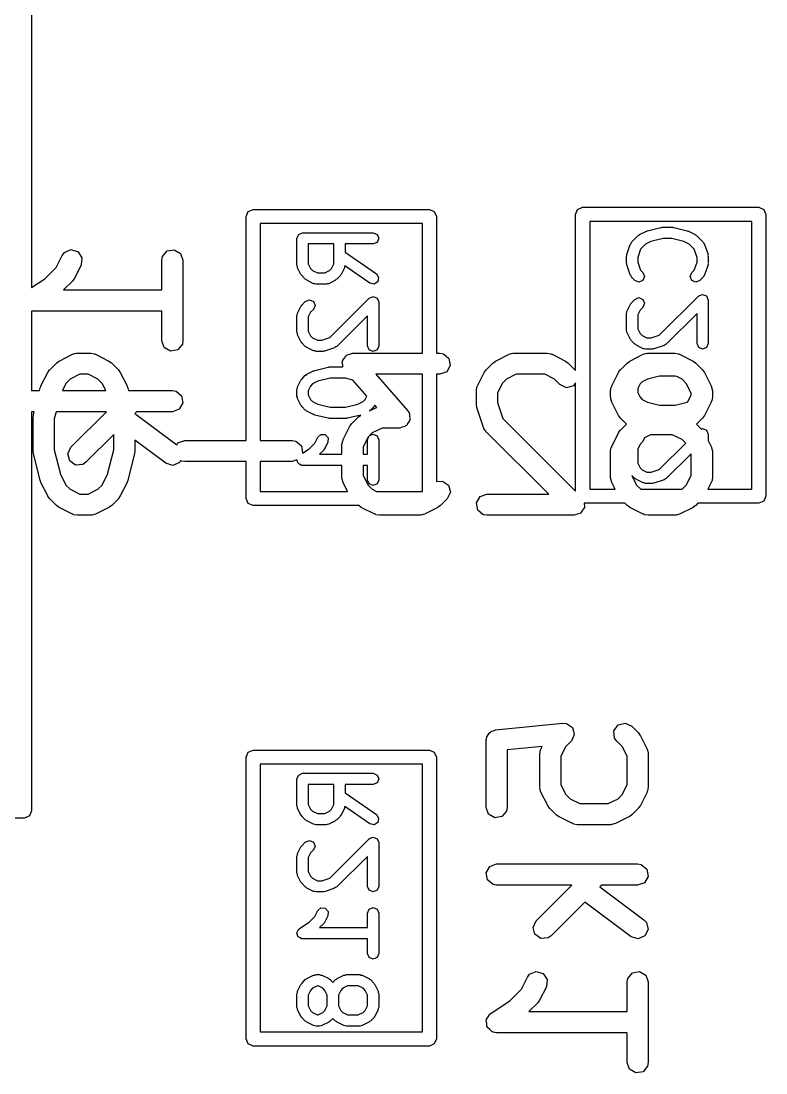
# Model space of a CAD drawing. Extents: x 98.9 to 179, y -122.8 to -42.7.
# Drawn here: x 144.63 to 149.91, y -111.04 to -103.57 of the extents above; entities that cross this region are included whole.
import ezdxf

# ---------------------------------------------------------------- set-up
doc = ezdxf.new("R2010")
doc.units = 0
doc.layers.add('BLACK', color=7, linetype='CONTINUOUS')

msp = doc.modelspace()

# ---------------------------------------------------------------- linework, layer by layer
at = {"layer": 'BLACK', "linetype": 'CONTINUOUS'}
for p, q in [((144.707, -94.9778), (144.707, -105.464)), ((146.228, -104.961), (146.242, -104.925)), ((146.242, -104.925), (146.278, -104.911)), ((146.278, -104.911), (147.528, -104.911)), ((147.528, -104.911), (147.563, -104.925)), ((147.563, -104.925), (147.578, -104.961)), ((148.565, -104.945), (148.579, -104.91)), ((148.579, -104.91), (148.615, -104.895)), ((148.615, -104.895), (149.865, -104.895)), ((149.865, -104.895), (149.9, -104.91)), ((149.9, -104.91), (149.915, -104.945)), ((146.228, -106.549), (146.228, -104.961)), ((146.328, -105.011), (146.328, -106.549)), ((147.478, -105.011), (146.328, -105.011)), ((147.478, -105.93), (147.478, -105.011)), ((147.578, -104.961), (147.578, -105.93)), ((148.565, -106.054), (148.565, -104.945)), ((148.665, -104.995), (148.665, -106.895)), ((149.815, -104.995), (148.665, -104.995)), ((149.815, -106.895), (149.815, -104.995)), ((149.915, -104.945), (149.915, -106.945)), ((146.589, -105.115), (146.601, -105.087)), ((146.601, -105.087), (146.629, -105.075)), ((146.629, -105.075), (147.129, -105.075)), ((147.129, -105.075), (147.157, -105.087)), ((147.157, -105.087), (147.169, -105.115)), ((149.019, -105.088), (149.067, -105.064)), ((149.067, -105.064), (149.071, -105.064)), ((149.071, -105.064), (149.075, -105.061)), ((149.075, -105.061), (149.17, -105.038)), ((149.17, -105.038), (149.175, -105.038)), ((149.175, -105.038), (149.18, -105.036)), ((149.18, -105.036), (149.252, -105.036)), ((149.252, -105.036), (149.256, -105.038)), ((149.256, -105.038), (149.261, -105.038)), ((149.261, -105.038), (149.356, -105.061)), ((149.356, -105.061), (149.36, -105.064)), ((149.36, -105.064), (149.365, -105.064)), ((149.365, -105.064), (149.412, -105.088)), ((146.589, -105.306), (146.589, -105.115)), ((146.669, -105.155), (146.669, -105.296)), ((146.851, -105.155), (146.669, -105.155)), ((146.851, -105.296), (146.851, -105.155)), ((147.129, -105.155), (146.931, -105.155)), ((146.931, -105.155), (146.931, -105.214)), ((147.157, -105.144), (147.129, -105.155)), ((147.169, -105.115), (147.157, -105.144)), ((148.928, -105.23), (148.952, -105.159)), ((148.952, -105.159), (148.958, -105.152)), ((148.958, -105.152), (148.961, -105.143)), ((148.961, -105.143), (149.009, -105.096)), ((149.009, -105.096), (149.015, -105.093)), ((149.015, -105.093), (149.019, -105.088)), ((149.061, -105.157), (149.025, -105.193)), ((149.099, -105.138), (149.061, -105.157)), ((149.185, -105.116), (149.099, -105.138)), ((149.247, -105.116), (149.185, -105.116)), ((149.333, -105.138), (149.247, -105.116)), ((149.371, -105.157), (149.333, -105.138)), ((149.407, -105.193), (149.371, -105.157)), ((149.412, -105.088), (149.417, -105.093)), ((149.417, -105.093), (149.423, -105.096)), ((149.423, -105.096), (149.47, -105.143)), ((149.47, -105.143), (149.474, -105.152)), ((149.474, -105.152), (149.48, -105.159)), ((149.48, -105.159), (149.504, -105.23)), ((144.882, -105.321), (144.924, -105.237)), ((144.924, -105.237), (144.939, -105.216)), ((144.939, -105.216), (144.986, -105.195)), ((144.986, -105.195), (145.036, -105.21)), ((145.036, -105.21), (145.064, -105.253)), ((145.635, -105.245), (145.668, -105.205)), ((145.668, -105.205), (145.718, -105.196)), ((145.718, -105.196), (145.763, -105.222)), ((145.763, -105.222), (145.78, -105.27)), ((146.931, -105.214), (147.152, -105.368)), ((148.926, -105.243), (148.928, -105.237)), ((148.928, -105.237), (148.928, -105.23)), ((149.025, -105.193), (149.006, -105.25)), ((149.426, -105.25), (149.407, -105.193)), ((149.504, -105.23), (149.503, -105.237)), ((149.503, -105.237), (149.506, -105.243)), ((145.058, -105.304), (145.01, -105.399)), ((145.064, -105.253), (145.058, -105.304)), ((145.63, -105.27), (145.635, -105.245)), ((145.63, -105.481), (145.63, -105.27)), ((145.78, -105.27), (145.78, -105.842)), ((146.593, -105.315), (146.589, -105.306)), ((146.669, -105.296), (146.686, -105.33)), ((146.834, -105.33), (146.851, -105.296)), ((146.929, -105.31), (146.927, -105.315)), ((147.106, -105.434), (146.929, -105.31)), ((148.926, -105.291), (148.926, -105.243)), ((148.928, -105.297), (148.926, -105.291)), ((148.928, -105.303), (148.928, -105.297)), ((148.952, -105.375), (148.928, -105.303)), ((149.006, -105.25), (149.006, -105.284)), ((149.006, -105.284), (149.025, -105.341)), ((149.407, -105.341), (149.426, -105.284)), ((149.426, -105.284), (149.426, -105.25)), ((149.504, -105.303), (149.48, -105.375)), ((149.506, -105.291), (149.503, -105.297)), ((149.503, -105.297), (149.504, -105.303)), ((149.506, -105.243), (149.506, -105.291)), ((144.8, -105.402), (144.882, -105.321)), ((146.593, -105.324), (146.593, -105.315)), ((146.617, -105.371), (146.593, -105.324)), ((146.622, -105.376), (146.617, -105.371)), ((146.625, -105.382), (146.622, -105.376)), ((146.648, -105.406), (146.625, -105.382)), ((146.686, -105.33), (146.7, -105.344)), ((146.7, -105.344), (146.734, -105.361)), ((146.734, -105.361), (146.786, -105.361)), ((146.786, -105.361), (146.82, -105.344)), ((146.82, -105.344), (146.834, -105.33)), ((146.895, -105.382), (146.872, -105.406)), ((146.898, -105.376), (146.895, -105.382)), ((146.903, -105.371), (146.898, -105.376)), ((146.927, -105.324), (146.903, -105.371)), ((146.927, -105.315), (146.927, -105.324)), ((147.152, -105.368), (147.168, -105.394)), ((148.958, -105.382), (148.952, -105.375)), ((148.961, -105.39), (148.958, -105.382)), ((149.025, -105.341), (149.042, -105.358)), ((149.042, -105.358), (149.053, -105.386)), ((149.053, -105.386), (149.042, -105.414)), ((149.378, -105.386), (149.39, -105.358)), ((149.39, -105.414), (149.378, -105.386)), ((149.39, -105.358), (149.407, -105.341)), ((149.474, -105.382), (149.47, -105.39)), ((149.48, -105.375), (149.474, -105.382)), ((144.707, -105.464), (144.8, -105.402)), ((144.996, -105.418), (144.934, -105.481)), ((144.997, -105.417), (144.996, -105.418)), ((145.01, -105.399), (144.997, -105.417)), ((146.654, -105.408), (146.648, -105.406)), ((146.659, -105.413), (146.654, -105.408)), ((146.706, -105.437), (146.659, -105.413)), ((146.716, -105.438), (146.706, -105.437)), ((146.724, -105.441), (146.716, -105.438)), ((146.796, -105.441), (146.724, -105.441)), ((146.804, -105.438), (146.796, -105.441)), ((146.814, -105.437), (146.804, -105.438)), ((146.861, -105.413), (146.814, -105.437)), ((146.865, -105.408), (146.861, -105.413)), ((146.872, -105.406), (146.865, -105.408)), ((147.136, -105.441), (147.106, -105.434)), ((147.162, -105.424), (147.136, -105.441)), ((147.168, -105.394), (147.162, -105.424)), ((148.985, -105.414), (148.961, -105.39)), ((149.013, -105.426), (148.985, -105.414)), ((149.042, -105.414), (149.013, -105.426)), ((149.418, -105.426), (149.39, -105.414)), ((149.446, -105.414), (149.418, -105.426)), ((149.47, -105.39), (149.446, -105.414)), ((144.934, -105.481), (145.63, -105.481)), ((147.101, -105.54), (147.112, -105.535)), ((147.112, -105.535), (147.129, -105.528)), ((147.129, -105.528), (147.157, -105.54)), ((149.158, -105.803), (149.438, -105.524)), ((149.438, -105.524), (149.446, -105.521)), ((149.446, -105.521), (149.466, -105.513)), ((149.466, -105.513), (149.494, -105.524)), ((149.494, -105.524), (149.506, -105.553)), ((146.593, -105.645), (146.617, -105.598)), ((146.617, -105.598), (146.622, -105.593)), ((146.622, -105.593), (146.625, -105.587)), ((146.625, -105.587), (146.648, -105.563)), ((146.648, -105.563), (146.677, -105.552)), ((146.677, -105.552), (146.705, -105.563)), ((146.705, -105.563), (146.717, -105.592)), ((146.717, -105.592), (146.705, -105.62)), ((146.822, -105.819), (147.101, -105.54)), ((147.157, -105.54), (147.169, -105.568)), ((147.169, -105.568), (147.169, -105.877)), ((148.93, -105.63), (148.954, -105.582)), ((148.954, -105.582), (148.959, -105.578)), ((148.959, -105.578), (148.961, -105.572)), ((148.961, -105.572), (148.985, -105.548)), ((148.985, -105.548), (149.013, -105.536)), ((149.013, -105.536), (149.042, -105.548)), ((149.042, -105.605), (149.022, -105.624)), ((149.042, -105.548), (149.053, -105.576)), ((149.053, -105.576), (149.042, -105.605)), ((149.506, -105.553), (149.506, -105.862)), ((145.63, -105.631), (144.707, -105.631)), ((144.707, -105.631), (144.707, -106.195)), ((145.63, -105.842), (145.63, -105.631)), ((146.589, -105.663), (146.593, -105.654)), ((146.589, -105.782), (146.589, -105.663)), ((146.593, -105.654), (146.593, -105.645)), ((146.686, -105.639), (146.669, -105.673)), ((146.669, -105.673), (146.669, -105.773)), ((146.705, -105.62), (146.686, -105.639)), ((147.089, -105.664), (146.872, -105.882)), ((147.089, -105.877), (147.089, -105.664)), ((148.926, -105.648), (148.929, -105.639)), ((148.926, -105.767), (148.926, -105.648)), ((148.929, -105.639), (148.93, -105.63)), ((149.022, -105.624), (149.006, -105.657)), ((149.006, -105.657), (149.006, -105.757)), ((149.426, -105.649), (149.208, -105.867)), ((149.426, -105.862), (149.426, -105.649)), ((149.006, -105.757), (149.022, -105.791)), ((146.593, -105.791), (146.589, -105.782)), ((146.593, -105.8), (146.593, -105.791)), ((146.617, -105.848), (146.593, -105.8)), ((146.669, -105.773), (146.686, -105.806)), ((146.686, -105.806), (146.7, -105.821)), ((146.7, -105.821), (146.734, -105.837)), ((146.765, -105.837), (146.822, -105.819)), ((148.929, -105.776), (148.926, -105.767)), ((148.93, -105.785), (148.929, -105.776)), ((148.954, -105.832), (148.93, -105.785)), ((148.959, -105.837), (148.954, -105.832)), ((149.022, -105.791), (149.037, -105.805)), ((149.037, -105.805), (149.07, -105.822)), ((149.07, -105.822), (149.102, -105.822)), ((149.102, -105.822), (149.158, -105.803)), ((145.648, -105.89), (145.63, -105.842)), ((145.692, -105.916), (145.648, -105.89)), ((145.743, -105.907), (145.692, -105.916)), ((145.776, -105.867), (145.743, -105.907)), ((145.78, -105.842), (145.776, -105.867)), ((146.622, -105.852), (146.617, -105.848)), ((146.625, -105.858), (146.622, -105.852)), ((146.648, -105.882), (146.625, -105.858)), ((146.654, -105.884), (146.648, -105.882)), ((146.659, -105.889), (146.654, -105.884)), ((146.706, -105.913), (146.659, -105.889)), ((146.734, -105.837), (146.765, -105.837)), ((146.856, -105.892), (146.784, -105.915)), ((146.863, -105.885), (146.856, -105.892)), ((146.872, -105.882), (146.863, -105.885)), ((147.101, -105.906), (147.089, -105.877)), ((147.129, -105.917), (147.101, -105.906)), ((147.157, -105.906), (147.129, -105.917)), ((147.169, -105.877), (147.157, -105.906)), ((148.961, -105.843), (148.959, -105.837)), ((148.985, -105.867), (148.961, -105.843)), ((148.991, -105.869), (148.985, -105.867)), ((148.996, -105.874), (148.991, -105.869)), ((149.043, -105.898), (148.996, -105.874)), ((149.052, -105.899), (149.043, -105.898)), ((149.061, -105.902), (149.052, -105.899)), ((149.109, -105.902), (149.061, -105.902)), ((149.115, -105.9), (149.109, -105.902)), ((149.121, -105.9), (149.115, -105.9)), ((149.193, -105.876), (149.121, -105.9)), ((149.2, -105.87), (149.193, -105.876)), ((149.208, -105.867), (149.2, -105.87)), ((149.438, -105.89), (149.426, -105.862)), ((149.466, -105.902), (149.438, -105.89)), ((149.494, -105.89), (149.466, -105.902)), ((149.506, -105.862), (149.494, -105.89)), ((144.902, -105.986), (144.997, -105.938)), ((144.997, -105.938), (145.022, -105.931)), ((145.022, -105.931), (145.027, -105.932)), ((145.027, -105.932), (145.031, -105.93)), ((145.031, -105.93), (145.126, -105.93)), ((145.126, -105.93), (145.152, -105.935)), ((145.152, -105.935), (145.155, -105.938)), ((145.155, -105.938), (145.16, -105.938)), ((145.16, -105.938), (145.255, -105.986)), ((146.716, -105.914), (146.706, -105.913)), ((146.724, -105.917), (146.716, -105.914)), ((146.772, -105.917), (146.724, -105.917)), ((146.778, -105.915), (146.772, -105.917)), ((146.784, -105.915), (146.778, -105.915)), ((146.912, -105.981), (146.925, -105.965)), ((146.913, -105.987), (146.912, -105.981)), ((146.925, -105.965), (146.935, -105.948)), ((146.935, -105.948), (146.941, -105.946)), ((146.941, -105.946), (146.945, -105.941)), ((146.945, -105.941), (146.964, -105.937)), ((146.964, -105.937), (146.983, -105.93)), ((146.983, -105.93), (147.478, -105.93)), ((147.578, -105.93), (147.602, -105.93)), ((147.602, -105.93), (147.628, -105.935)), ((147.628, -105.935), (147.667, -105.968)), ((147.667, -105.968), (147.676, -106.018)), ((147.997, -105.986), (148.093, -105.938)), ((148.093, -105.938), (148.118, -105.931)), ((148.118, -105.931), (148.122, -105.932)), ((148.122, -105.932), (148.126, -105.93)), ((148.126, -105.93), (148.364, -105.93)), ((148.364, -105.93), (148.39, -105.935)), ((148.39, -105.935), (148.393, -105.938)), ((148.393, -105.938), (148.398, -105.938)), ((148.398, -105.938), (148.493, -105.986)), ((148.95, -105.986), (149.045, -105.938)), ((149.045, -105.938), (149.07, -105.931)), ((149.07, -105.931), (149.074, -105.932)), ((149.074, -105.932), (149.079, -105.93)), ((149.079, -105.93), (149.269, -105.93)), ((149.269, -105.93), (149.295, -105.935)), ((149.295, -105.935), (149.298, -105.938)), ((149.298, -105.938), (149.303, -105.938)), ((149.303, -105.938), (149.398, -105.986)), ((144.821, -106.067), (144.834, -106.049)), ((144.834, -106.049), (144.835, -106.047)), ((144.835, -106.047), (144.883, -106)), ((144.883, -106), (144.901, -105.987)), ((144.901, -105.987), (144.902, -105.986)), ((145.255, -105.986), (145.273, -105.999)), ((145.273, -105.999), (145.275, -106)), ((145.275, -106), (145.322, -106.047)), ((145.322, -106.047), (145.335, -106.066)), ((146.659, -106.08), (146.706, -106.056)), ((146.706, -106.056), (146.711, -106.056)), ((146.711, -106.056), (146.715, -106.053)), ((146.715, -106.053), (146.81, -106.029)), ((146.81, -106.029), (146.815, -106.03)), ((146.815, -106.03), (146.819, -106.028)), ((146.819, -106.028), (146.913, -106.028)), ((146.91, -105.992), (146.913, -105.987)), ((146.913, -106.012), (146.91, -105.992)), ((146.913, -106.028), (146.913, -106.012)), ((147.676, -106.018), (147.651, -106.063)), ((147.916, -106.067), (147.93, -106.049)), ((147.93, -106.047), (147.978, -106)), ((147.93, -106.049), (147.93, -106.047)), ((147.978, -106), (147.996, -105.987)), ((147.996, -105.987), (147.997, -105.986)), ((148.493, -105.986), (148.511, -105.999)), ((148.511, -105.999), (148.513, -106)), ((148.513, -106), (148.56, -106.047)), ((148.56, -106.047), (148.565, -106.054)), ((148.869, -106.067), (148.882, -106.049)), ((148.882, -106.049), (148.883, -106.047)), ((148.883, -106.047), (148.93, -106)), ((148.93, -106), (148.949, -105.987)), ((148.949, -105.987), (148.95, -105.986)), ((149.398, -105.986), (149.416, -105.999)), ((149.416, -105.999), (149.417, -106)), ((149.417, -106), (149.465, -106.047)), ((149.465, -106.047), (149.478, -106.066)), ((144.773, -106.162), (144.821, -106.067)), ((144.98, -106.114), (144.95, -106.145)), ((145.049, -106.08), (144.98, -106.114)), ((145.109, -106.08), (145.049, -106.08)), ((145.177, -106.114), (145.109, -106.08)), ((145.207, -106.145), (145.177, -106.114)), ((145.335, -106.066), (145.336, -106.067)), ((145.336, -106.067), (145.384, -106.162)), ((146.593, -106.169), (146.617, -106.121)), ((146.617, -106.121), (146.622, -106.117)), ((146.622, -106.117), (146.625, -106.111)), ((146.625, -106.111), (146.648, -106.087)), ((146.648, -106.087), (146.654, -106.085)), ((146.654, -106.085), (146.659, -106.08)), ((146.738, -106.129), (146.7, -106.148)), ((146.824, -106.108), (146.738, -106.129)), ((146.934, -106.108), (146.824, -106.108)), ((146.985, -106.121), (146.934, -106.108)), ((147.084, -106.234), (146.985, -106.121)), ((147.149, -106.08), (147.373, -106.337)), ((147.478, -106.08), (147.149, -106.08)), ((147.478, -106.911), (147.478, -106.08)), ((147.602, -106.08), (147.578, -106.08)), ((147.578, -106.08), (147.578, -106.841)), ((147.651, -106.063), (147.602, -106.08)), ((147.869, -106.162), (147.916, -106.067)), ((148.075, -106.114), (148.045, -106.145)), ((148.144, -106.08), (148.075, -106.114)), ((148.347, -106.08), (148.144, -106.08)), ((148.415, -106.114), (148.347, -106.08)), ((148.454, -106.153), (148.415, -106.114)), ((148.821, -106.162), (148.869, -106.067)), ((149.075, -106.114), (149.037, -106.133)), ((149.161, -106.093), (149.075, -106.114)), ((149.27, -106.093), (149.161, -106.093)), ((149.282, -106.096), (149.27, -106.093)), ((149.32, -106.114), (149.282, -106.096)), ((149.35, -106.145), (149.32, -106.114)), ((149.478, -106.066), (149.479, -106.067)), ((149.479, -106.067), (149.527, -106.162)), ((144.707, -106.195), (144.763, -106.195)), ((144.763, -106.195), (144.768, -106.177)), ((144.768, -106.177), (144.773, -106.166)), ((144.773, -106.166), (144.773, -106.162)), ((144.95, -106.145), (144.925, -106.195)), ((144.925, -106.195), (145.233, -106.195)), ((145.233, -106.195), (145.207, -106.145)), ((145.384, -106.162), (145.387, -106.175)), ((145.387, -106.175), (145.389, -106.177)), ((145.389, -106.177), (145.394, -106.195)), ((145.394, -106.195), (145.705, -106.195)), ((145.705, -106.195), (145.731, -106.2)), ((145.731, -106.2), (145.77, -106.233)), ((146.589, -106.187), (146.593, -106.178)), ((146.589, -106.235), (146.589, -106.187)), ((146.593, -106.178), (146.593, -106.169)), ((146.686, -106.163), (146.669, -106.196)), ((146.669, -106.196), (146.669, -106.225)), ((146.7, -106.148), (146.686, -106.163)), ((147.861, -106.196), (147.865, -106.17)), ((147.861, -106.291), (147.861, -106.196)), ((147.865, -106.17), (147.868, -106.167)), ((147.868, -106.167), (147.869, -106.162)), ((148.045, -106.145), (148.011, -106.213)), ((148.501, -106.175), (148.454, -106.153)), ((148.55, -106.162), (148.501, -106.175)), ((148.565, -106.141), (148.55, -106.162)), ((148.565, -106.909), (148.565, -106.141)), ((148.813, -106.196), (148.818, -106.17)), ((148.813, -106.243), (148.813, -106.196)), ((148.818, -106.17), (148.821, -106.167)), ((148.821, -106.167), (148.821, -106.162)), ((149.022, -106.148), (149.006, -106.181)), ((149.006, -106.181), (149.006, -106.21)), ((149.037, -106.133), (149.022, -106.148)), ((149.385, -106.213), (149.35, -106.145)), ((149.527, -106.162), (149.534, -106.187)), ((149.534, -106.187), (149.533, -106.191)), ((149.533, -106.191), (149.535, -106.196)), ((149.535, -106.196), (149.535, -106.243)), ((145.77, -106.233), (145.779, -106.283)), ((146.593, -106.243), (146.589, -106.235)), ((146.593, -106.252), (146.593, -106.243)), ((146.617, -106.3), (146.593, -106.252)), ((146.669, -106.225), (146.686, -106.258)), ((146.686, -106.258), (146.7, -106.273)), ((146.7, -106.273), (146.738, -106.292)), ((147.02, -106.292), (147.058, -106.273)), ((147.058, -106.273), (147.072, -106.258)), ((147.072, -106.258), (147.084, -106.234)), ((148.011, -106.213), (148.011, -106.279)), ((148.011, -106.279), (148.049, -106.393)), ((148.815, -106.247), (148.813, -106.243)), ((148.814, -106.252), (148.815, -106.247)), ((148.821, -106.277), (148.814, -106.252)), ((148.869, -106.372), (148.821, -106.277)), ((149.006, -106.21), (149.022, -106.243)), ((149.022, -106.243), (149.037, -106.258)), ((149.037, -106.258), (149.075, -106.277)), ((149.075, -106.277), (149.161, -106.298)), ((149.27, -106.298), (149.357, -106.277)), ((149.357, -106.277), (149.36, -106.275)), ((149.36, -106.275), (149.385, -106.226)), ((149.385, -106.226), (149.385, -106.213)), ((149.527, -106.277), (149.479, -106.372)), ((149.53, -106.269), (149.527, -106.272)), ((149.527, -106.272), (149.527, -106.277)), ((149.535, -106.243), (149.53, -106.269)), ((144.726, -106.345), (144.707, -106.345)), ((144.707, -106.345), (144.707, -109.178)), ((144.72, -106.368), (144.726, -106.345)), ((144.88, -106.345), (144.868, -106.395)), ((145.238, -106.345), (144.88, -106.345)), ((144.985, -106.598), (145.238, -106.345)), ((145.451, -106.345), (145.438, -106.357)), ((145.705, -106.345), (145.451, -106.345)), ((145.753, -106.328), (145.705, -106.345)), ((145.779, -106.283), (145.753, -106.328)), ((146.622, -106.304), (146.617, -106.3)), ((146.625, -106.31), (146.622, -106.304)), ((146.648, -106.334), (146.625, -106.31)), ((146.654, -106.337), (146.648, -106.334)), ((146.659, -106.342), (146.654, -106.337)), ((146.706, -106.366), (146.659, -106.342)), ((146.738, -106.292), (146.824, -106.314)), ((146.824, -106.314), (146.934, -106.314)), ((146.934, -106.314), (147.02, -106.292)), ((147.103, -106.338), (147.14, -106.319)), ((147.104, -106.337), (147.103, -106.338)), ((147.11, -106.334), (147.104, -106.337)), ((147.133, -106.31), (147.11, -106.334)), ((147.136, -106.304), (147.133, -106.31)), ((147.141, -106.3), (147.136, -106.304)), ((147.14, -106.319), (147.155, -106.315)), ((147.155, -106.315), (147.141, -106.299)), ((147.141, -106.299), (147.141, -106.3)), ((147.373, -106.337), (147.379, -106.346)), ((147.379, -106.346), (147.382, -106.349)), ((147.382, -106.349), (147.382, -106.352)), ((147.382, -106.352), (147.387, -106.359)), ((147.861, -106.292), (147.861, -106.291)), ((147.865, -106.315), (147.861, -106.292)), ((147.912, -106.457), (147.865, -106.315)), ((149.161, -106.298), (149.27, -106.298)), ((144.718, -106.386), (144.721, -106.371)), ((144.718, -106.624), (144.718, -106.386)), ((144.721, -106.371), (144.72, -106.368)), ((144.868, -106.395), (144.868, -106.615)), ((145.438, -106.357), (145.737, -106.581)), ((146.711, -106.366), (146.706, -106.366)), ((146.715, -106.369), (146.711, -106.366)), ((146.81, -106.392), (146.715, -106.369)), ((146.815, -106.392), (146.81, -106.392)), ((146.819, -106.394), (146.815, -106.392)), ((146.939, -106.394), (146.819, -106.394)), ((146.943, -106.392), (146.939, -106.394)), ((146.948, -106.392), (146.943, -106.392)), ((147.043, -106.369), (146.948, -106.392)), ((146.964, -106.448), (146.977, -106.43)), ((146.977, -106.43), (146.978, -106.428)), ((146.978, -106.428), (147.026, -106.381)), ((147.026, -106.381), (147.043, -106.369)), ((147.375, -106.426), (147.365, -106.444)), ((147.388, -106.41), (147.375, -106.426)), ((147.387, -106.359), (147.387, -106.379)), ((147.387, -106.379), (147.391, -106.399)), ((147.391, -106.399), (147.388, -106.404)), ((147.388, -106.404), (147.388, -106.41)), ((148.049, -106.393), (148.565, -106.909)), ((148.87, -106.373), (148.869, -106.372)), ((148.883, -106.392), (148.87, -106.373)), ((148.925, -106.434), (148.883, -106.392)), ((149.465, -106.392), (149.423, -106.434)), ((149.466, -106.39), (149.465, -106.392)), ((149.479, -106.372), (149.466, -106.39)), ((146.916, -106.543), (146.964, -106.448)), ((147.123, -106.495), (147.104, -106.514)), ((147.104, -106.514), (147.129, -106.504)), ((147.192, -106.461), (147.123, -106.495)), ((147.129, -106.504), (147.157, -106.516)), ((147.317, -106.461), (147.192, -106.461)), ((147.336, -106.454), (147.317, -106.461)), ((147.356, -106.45), (147.336, -106.454)), ((147.359, -106.446), (147.356, -106.45)), ((147.365, -106.444), (147.359, -106.446)), ((147.915, -106.461), (147.912, -106.457)), ((147.915, -106.465), (147.915, -106.461)), ((147.93, -106.487), (147.915, -106.465)), ((148.374, -106.93), (147.93, -106.487)), ((148.821, -106.591), (148.869, -106.495)), ((148.869, -106.495), (148.882, -106.477)), ((148.882, -106.477), (148.883, -106.476)), ((148.883, -106.476), (148.925, -106.434)), ((149.423, -106.434), (149.457, -106.468)), ((149.457, -106.468), (149.466, -106.465)), ((149.466, -106.465), (149.494, -106.477)), ((149.494, -106.477), (149.506, -106.505)), ((149.506, -106.505), (149.506, -106.549)), ((145.289, -106.506), (145.092, -106.704)), ((145.289, -106.615), (145.289, -106.506)), ((145.66, -106.711), (145.439, -106.546)), ((145.439, -106.546), (145.439, -106.624)), ((145.737, -106.581), (145.745, -106.567)), ((145.745, -106.567), (145.793, -106.549)), ((145.793, -106.549), (146.228, -106.549)), ((146.328, -106.549), (146.555, -106.549)), ((146.555, -106.549), (146.58, -106.554)), ((146.58, -106.554), (146.62, -106.587)), ((146.675, -106.608), (146.715, -106.568)), ((146.715, -106.568), (146.736, -106.526)), ((146.736, -106.526), (146.759, -106.506)), ((146.759, -106.506), (146.79, -106.508)), ((146.808, -106.562), (146.784, -106.61)), ((146.79, -106.508), (146.81, -106.531)), ((146.81, -106.531), (146.808, -106.562)), ((146.908, -106.577), (146.913, -106.551)), ((146.908, -106.647), (146.908, -106.577)), ((146.913, -106.551), (146.916, -106.548)), ((146.916, -106.548), (146.916, -106.543)), ((147.093, -106.526), (147.058, -106.594)), ((147.089, -106.544), (147.099, -106.519)), ((147.089, -106.647), (147.089, -106.544)), ((147.099, -106.519), (147.093, -106.526)), ((147.157, -106.516), (147.169, -106.544)), ((147.169, -106.544), (147.169, -106.83)), ((149.022, -106.576), (149.006, -106.61)), ((149.042, -106.557), (149.022, -106.576)), ((149.053, -106.531), (149.042, -106.557)), ((149.096, -106.509), (149.053, -106.531)), ((149.251, -106.509), (149.096, -106.509)), ((149.158, -106.756), (149.346, -106.569)), ((149.32, -106.543), (149.251, -106.509)), ((149.346, -106.569), (149.32, -106.543)), ((149.506, -106.549), (149.527, -106.591)), ((144.719, -106.627), (144.718, -106.624)), ((144.72, -106.642), (144.719, -106.627)), ((144.768, -106.833), (144.72, -106.642)), ((144.868, -106.615), (144.911, -106.789)), ((144.964, -106.645), (144.985, -106.598)), ((144.977, -106.694), (144.964, -106.645)), ((145.246, -106.789), (145.289, -106.615)), ((145.437, -106.642), (145.389, -106.833)), ((145.439, -106.624), (145.437, -106.639)), ((145.437, -106.639), (145.437, -106.642)), ((146.62, -106.587), (146.629, -106.637)), ((146.627, -106.64), (146.675, -106.608)), ((146.629, -106.637), (146.627, -106.64)), ((146.776, -106.62), (146.749, -106.647)), ((146.749, -106.647), (146.908, -106.647)), ((146.779, -106.614), (146.776, -106.62)), ((146.784, -106.61), (146.779, -106.614)), ((147.058, -106.594), (147.058, -106.647)), ((147.058, -106.647), (147.089, -106.647)), ((148.813, -106.624), (148.818, -106.599)), ((148.813, -106.815), (148.813, -106.624)), ((148.818, -106.599), (148.821, -106.595)), ((148.821, -106.595), (148.821, -106.591)), ((149.006, -106.61), (149.006, -106.71)), ((149.385, -106.643), (149.208, -106.819)), ((149.385, -106.797), (149.385, -106.643)), ((149.527, -106.591), (149.534, -106.616)), ((149.534, -106.616), (149.533, -106.62)), ((149.533, -106.62), (149.535, -106.624)), ((149.535, -106.624), (149.535, -106.815)), ((145.019, -106.724), (144.977, -106.694)), ((145.07, -106.719), (145.019, -106.724)), ((145.092, -106.704), (145.07, -106.719)), ((145.709, -106.726), (145.66, -106.711)), ((145.756, -106.706), (145.709, -106.726)), ((145.764, -106.692), (145.756, -106.706)), ((145.767, -106.695), (145.764, -106.692)), ((145.793, -106.699), (145.767, -106.695)), ((146.228, -106.699), (145.793, -106.699)), ((146.228, -106.961), (146.228, -106.699)), ((146.555, -106.699), (146.328, -106.699)), ((146.328, -106.699), (146.328, -106.911)), ((146.589, -106.687), (146.555, -106.699)), ((146.593, -106.698), (146.589, -106.687)), ((146.589, -106.687), (146.589, -106.687)), ((146.596, -106.709), (146.593, -106.698)), ((146.599, -106.711), (146.596, -106.709)), ((146.601, -106.715), (146.599, -106.711)), ((146.611, -106.72), (146.601, -106.715)), ((146.621, -106.726), (146.611, -106.72)), ((146.625, -106.725), (146.621, -106.726)), ((146.629, -106.727), (146.625, -106.725)), ((146.908, -106.727), (146.629, -106.727)), ((146.908, -106.815), (146.908, -106.727)), ((147.089, -106.727), (147.058, -106.727)), ((147.058, -106.727), (147.058, -106.797)), ((147.089, -106.83), (147.089, -106.727)), ((149.006, -106.71), (149.022, -106.743)), ((144.911, -106.789), (144.95, -106.866)), ((145.207, -106.866), (145.246, -106.789)), ((147.058, -106.797), (147.093, -106.866)), ((148.985, -106.819), (148.963, -106.797)), ((148.963, -106.797), (148.997, -106.866)), ((149.022, -106.743), (149.037, -106.758)), ((149.037, -106.758), (149.07, -106.775)), ((149.07, -106.775), (149.102, -106.775)), ((149.102, -106.775), (149.158, -106.756)), ((149.35, -106.866), (149.385, -106.797)), ((144.77, -106.836), (144.768, -106.833)), ((144.773, -106.848), (144.77, -106.836)), ((144.821, -106.943), (144.773, -106.848)), ((144.95, -106.866), (144.98, -106.896)), ((145.177, -106.896), (145.207, -106.866)), ((145.384, -106.848), (145.336, -106.943)), ((145.389, -106.833), (145.384, -106.845)), ((145.384, -106.845), (145.384, -106.848)), ((146.91, -106.819), (146.908, -106.815)), ((146.909, -106.823), (146.91, -106.819)), ((146.916, -106.848), (146.909, -106.823)), ((146.948, -106.911), (146.916, -106.848)), ((147.101, -106.858), (147.089, -106.83)), ((147.093, -106.866), (147.123, -106.896)), ((147.129, -106.87), (147.101, -106.858)), ((147.157, -106.858), (147.129, -106.87)), ((147.169, -106.83), (147.157, -106.858)), ((147.578, -106.841), (147.622, -106.837)), ((147.622, -106.837), (147.664, -106.867)), ((147.664, -106.867), (147.677, -106.916)), ((148.815, -106.819), (148.813, -106.815)), ((148.814, -106.823), (148.815, -106.819)), ((148.821, -106.848), (148.814, -106.823)), ((148.845, -106.895), (148.821, -106.848)), ((148.991, -106.822), (148.985, -106.819)), ((148.996, -106.827), (148.991, -106.822)), ((149.043, -106.85), (148.996, -106.827)), ((148.997, -106.866), (149.027, -106.895)), ((149.052, -106.851), (149.043, -106.85)), ((149.061, -106.855), (149.052, -106.851)), ((149.109, -106.855), (149.061, -106.855)), ((149.115, -106.852), (149.109, -106.855)), ((149.121, -106.852), (149.115, -106.852)), ((149.193, -106.829), (149.121, -106.852)), ((149.2, -106.823), (149.193, -106.829)), ((149.208, -106.819), (149.2, -106.823)), ((149.32, -106.895), (149.35, -106.866)), ((149.527, -106.848), (149.503, -106.895)), ((149.53, -106.84), (149.527, -106.844)), ((149.527, -106.844), (149.527, -106.848)), ((149.535, -106.815), (149.53, -106.84)), ((144.822, -106.945), (144.821, -106.943)), ((144.835, -106.963), (144.822, -106.945)), ((144.98, -106.896), (145.049, -106.93)), ((145.049, -106.93), (145.109, -106.93)), ((145.109, -106.93), (145.177, -106.896)), ((145.336, -106.943), (145.323, -106.961)), ((146.328, -106.911), (146.948, -106.911)), ((147.123, -106.896), (147.153, -106.911)), ((147.153, -106.911), (147.478, -106.911)), ((147.677, -106.916), (147.655, -106.963)), ((147.862, -106.992), (147.888, -106.948)), ((147.888, -106.948), (147.936, -106.93)), ((147.936, -106.93), (148.374, -106.93)), ((148.665, -106.895), (148.845, -106.895)), ((149.027, -106.895), (149.32, -106.895)), ((149.503, -106.895), (149.815, -106.895)), ((149.915, -106.945), (149.9, -106.981)), ((144.883, -107.011), (144.835, -106.963)), ((144.884, -107.011), (144.883, -107.011)), ((144.902, -107.025), (144.884, -107.011)), ((144.997, -107.072), (144.902, -107.025)), ((145.255, -107.025), (145.16, -107.072)), ((145.256, -107.023), (145.255, -107.025)), ((145.275, -107.011), (145.256, -107.023)), ((145.322, -106.963), (145.275, -107.011)), ((145.323, -106.961), (145.322, -106.963)), ((146.242, -106.996), (146.228, -106.961)), ((146.278, -107.011), (146.242, -106.996)), ((147.026, -107.011), (146.278, -107.011)), ((147.027, -107.011), (147.026, -107.011)), ((147.045, -107.025), (147.027, -107.011)), ((147.14, -107.072), (147.045, -107.025)), ((147.588, -107.025), (147.493, -107.072)), ((147.589, -107.023), (147.588, -107.025)), ((147.608, -107.011), (147.589, -107.023)), ((147.655, -106.963), (147.608, -107.011)), ((147.871, -107.043), (147.862, -106.992)), ((148.627, -107.025), (148.614, -107.043)), ((148.915, -106.995), (148.625, -106.995)), ((148.625, -106.995), (148.625, -106.996)), ((148.625, -106.996), (148.629, -107.018)), ((148.629, -107.018), (148.627, -107.021)), ((148.627, -107.021), (148.627, -107.025)), ((148.93, -107.011), (148.915, -106.995)), ((148.932, -107.011), (148.93, -107.011)), ((148.95, -107.025), (148.932, -107.011)), ((149.045, -107.072), (148.95, -107.025)), ((149.398, -107.025), (149.303, -107.072)), ((149.399, -107.023), (149.398, -107.025)), ((149.417, -107.011), (149.399, -107.023)), ((149.432, -106.995), (149.417, -107.011)), ((149.865, -106.995), (149.432, -106.995)), ((149.9, -106.981), (149.865, -106.995)), ((145.002, -107.073), (144.997, -107.072)), ((145.005, -107.076), (145.002, -107.073)), ((145.031, -107.08), (145.005, -107.076)), ((145.126, -107.08), (145.031, -107.08)), ((145.13, -107.079), (145.126, -107.08)), ((145.135, -107.08), (145.13, -107.079)), ((145.16, -107.072), (145.135, -107.08)), ((147.145, -107.073), (147.14, -107.072)), ((147.148, -107.076), (147.145, -107.073)), ((147.174, -107.08), (147.148, -107.076)), ((147.46, -107.08), (147.174, -107.08)), ((147.464, -107.079), (147.46, -107.08)), ((147.468, -107.08), (147.464, -107.079)), ((147.493, -107.072), (147.468, -107.08)), ((147.91, -107.076), (147.871, -107.043)), ((147.936, -107.08), (147.91, -107.076)), ((148.555, -107.08), (147.936, -107.08)), ((148.576, -107.072), (148.555, -107.08)), ((148.598, -107.067), (148.576, -107.072)), ((148.6, -107.064), (148.598, -107.067)), ((148.603, -107.063), (148.6, -107.064)), ((148.614, -107.043), (148.603, -107.063)), ((149.05, -107.073), (149.045, -107.072)), ((149.053, -107.076), (149.05, -107.073)), ((149.079, -107.08), (149.053, -107.076)), ((149.269, -107.08), (149.079, -107.08)), ((149.273, -107.079), (149.269, -107.08)), ((149.278, -107.08), (149.273, -107.079)), ((149.303, -107.072), (149.278, -107.08)), ((147.998, -108.602), (148.474, -108.555)), ((148.474, -108.555), (148.5, -108.557)), ((148.5, -108.557), (148.5, -108.557)), ((148.5, -108.557), (148.501, -108.557)), ((148.501, -108.557), (148.521, -108.571)), ((148.521, -108.571), (148.542, -108.586)), ((148.542, -108.586), (148.542, -108.586)), ((148.542, -108.586), (148.543, -108.586)), ((148.543, -108.586), (148.549, -108.611)), ((148.837, -108.61), (148.867, -108.568)), ((148.867, -108.568), (148.916, -108.555)), ((148.916, -108.555), (148.963, -108.576)), ((148.963, -108.576), (149.011, -108.624)), ((147.93, -108.671), (147.932, -108.669)), ((147.932, -108.669), (147.935, -108.651)), ((147.935, -108.651), (147.945, -108.639)), ((147.945, -108.639), (147.951, -108.625)), ((147.951, -108.625), (147.961, -108.62)), ((147.961, -108.62), (147.968, -108.612)), ((147.968, -108.612), (147.983, -108.609)), ((147.983, -108.609), (147.998, -108.602)), ((148.545, -108.659), (148.535, -108.682)), ((148.556, -108.636), (148.545, -108.659)), ((148.549, -108.611), (148.556, -108.635)), ((148.556, -108.635), (148.556, -108.635)), ((148.556, -108.635), (148.556, -108.636)), ((148.842, -108.661), (148.837, -108.61)), ((148.857, -108.682), (148.842, -108.661)), ((149.011, -108.624), (149.023, -108.642)), ((149.023, -108.642), (149.025, -108.644)), ((149.025, -108.644), (149.072, -108.739)), ((147.931, -108.673), (147.93, -108.671)), ((147.93, -108.677), (147.931, -108.673)), ((147.93, -109.153), (147.93, -108.677)), ((148.328, -108.72), (148.08, -108.745)), ((148.08, -108.745), (148.08, -109.153)), ((148.316, -108.747), (148.319, -108.743)), ((148.319, -108.739), (148.328, -108.72)), ((148.319, -108.743), (148.319, -108.739)), ((148.495, -108.721), (148.461, -108.79)), ((148.534, -108.682), (148.495, -108.721)), ((148.535, -108.682), (148.534, -108.682)), ((148.535, -108.682), (148.535, -108.682)), ((148.896, -108.721), (148.857, -108.682)), ((148.93, -108.79), (148.896, -108.721)), ((149.072, -108.739), (149.08, -108.764)), ((146.228, -108.796), (146.242, -108.761)), ((146.228, -110.796), (146.228, -108.796)), ((146.242, -108.761), (146.278, -108.746)), ((146.278, -108.746), (147.528, -108.746)), ((147.528, -108.746), (147.563, -108.761)), ((147.563, -108.761), (147.578, -108.796)), ((147.578, -108.796), (147.578, -110.796)), ((148.311, -108.772), (148.316, -108.747)), ((148.311, -109.01), (148.311, -108.772)), ((148.461, -108.79), (148.461, -108.993)), ((148.93, -108.993), (148.93, -108.79)), ((149.08, -108.764), (149.079, -108.768)), ((149.079, -108.768), (149.08, -108.772)), ((149.08, -108.772), (149.08, -109.01)), ((146.328, -108.846), (146.328, -110.746)), ((147.478, -108.846), (146.328, -108.846)), ((147.478, -110.746), (147.478, -108.846)), ((146.589, -108.951), (146.601, -108.923)), ((146.589, -109.141), (146.589, -108.951)), ((146.601, -108.923), (146.629, -108.911)), ((146.629, -108.911), (147.129, -108.911)), ((147.129, -108.911), (147.157, -108.923)), ((147.157, -108.923), (147.169, -108.951)), ((147.169, -108.951), (147.157, -108.979)), ((146.669, -108.991), (146.669, -109.132)), ((146.851, -108.991), (146.669, -108.991)), ((146.851, -109.132), (146.851, -108.991)), ((147.129, -108.991), (146.931, -108.991)), ((146.931, -108.991), (146.931, -109.049)), ((147.157, -108.979), (147.129, -108.991)), ((148.313, -109.015), (148.311, -109.01)), ((148.312, -109.019), (148.313, -109.015)), ((148.319, -109.044), (148.312, -109.019)), ((148.461, -108.993), (148.495, -109.061)), ((148.896, -109.061), (148.93, -108.993)), ((149.073, -109.039), (149.072, -109.044)), ((149.076, -109.036), (149.073, -109.039)), ((149.08, -109.01), (149.076, -109.036)), ((146.931, -109.049), (147.152, -109.204)), ((148.367, -109.139), (148.319, -109.044)), ((148.495, -109.061), (148.526, -109.092)), ((148.526, -109.092), (148.594, -109.126)), ((148.797, -109.126), (148.866, -109.092)), ((148.866, -109.092), (148.896, -109.061)), ((149.072, -109.044), (149.025, -109.139)), ((144.707, -109.178), (144.693, -109.213)), ((146.593, -109.15), (146.589, -109.141)), ((146.593, -109.159), (146.593, -109.15)), ((146.617, -109.207), (146.593, -109.159)), ((146.669, -109.132), (146.686, -109.165)), ((146.686, -109.165), (146.7, -109.18)), ((146.7, -109.18), (146.734, -109.197)), ((146.786, -109.197), (146.82, -109.18)), ((146.82, -109.18), (146.834, -109.165)), ((146.834, -109.165), (146.851, -109.132)), ((146.927, -109.159), (146.903, -109.207)), ((146.929, -109.146), (146.927, -109.15)), ((146.927, -109.15), (146.927, -109.159)), ((147.106, -109.269), (146.929, -109.146)), ((147.948, -109.201), (147.93, -109.153)), ((148.076, -109.179), (148.043, -109.218)), ((148.08, -109.153), (148.076, -109.179)), ((148.368, -109.14), (148.367, -109.139)), ((148.381, -109.159), (148.368, -109.14)), ((148.428, -109.206), (148.381, -109.159)), ((148.594, -109.126), (148.797, -109.126)), ((149.011, -109.159), (148.963, -109.206)), ((149.025, -109.139), (149.011, -109.157)), ((149.011, -109.157), (149.011, -109.159)), ((144.657, -109.228), (143.657, -109.228)), ((144.693, -109.213), (144.657, -109.228)), ((146.622, -109.211), (146.617, -109.207)), ((146.625, -109.217), (146.622, -109.211)), ((146.648, -109.241), (146.625, -109.217)), ((146.654, -109.244), (146.648, -109.241)), ((146.659, -109.249), (146.654, -109.244)), ((146.706, -109.272), (146.659, -109.249)), ((146.734, -109.197), (146.786, -109.197)), ((146.861, -109.249), (146.814, -109.272)), ((146.865, -109.244), (146.861, -109.249)), ((146.872, -109.241), (146.865, -109.244)), ((146.895, -109.217), (146.872, -109.241)), ((146.898, -109.211), (146.895, -109.217)), ((146.903, -109.207), (146.898, -109.211)), ((147.162, -109.26), (147.136, -109.276)), ((147.152, -109.204), (147.168, -109.23)), ((147.168, -109.23), (147.162, -109.26)), ((147.992, -109.227), (147.948, -109.201)), ((148.043, -109.218), (147.992, -109.227)), ((148.43, -109.207), (148.428, -109.206)), ((148.448, -109.22), (148.43, -109.207)), ((148.543, -109.268), (148.448, -109.22)), ((148.943, -109.22), (148.848, -109.268)), ((148.945, -109.219), (148.943, -109.22)), ((148.963, -109.206), (148.945, -109.219)), ((146.716, -109.273), (146.706, -109.272)), ((146.724, -109.277), (146.716, -109.273)), ((146.796, -109.277), (146.724, -109.277)), ((146.804, -109.273), (146.796, -109.277)), ((146.814, -109.272), (146.804, -109.273)), ((147.136, -109.276), (147.106, -109.269)), ((148.548, -109.268), (148.543, -109.268)), ((148.551, -109.271), (148.548, -109.268)), ((148.577, -109.276), (148.551, -109.271)), ((148.815, -109.276), (148.577, -109.276)), ((148.819, -109.274), (148.815, -109.276)), ((148.823, -109.275), (148.819, -109.274)), ((148.848, -109.268), (148.823, -109.275)), ((146.625, -109.423), (146.648, -109.399)), ((146.648, -109.399), (146.677, -109.387)), ((146.677, -109.387), (146.705, -109.399)), ((146.705, -109.399), (146.717, -109.427)), ((146.822, -109.654), (147.101, -109.375)), ((147.101, -109.375), (147.109, -109.372)), ((147.109, -109.372), (147.129, -109.363)), ((147.129, -109.363), (147.157, -109.375)), ((147.157, -109.375), (147.169, -109.403)), ((147.169, -109.403), (147.169, -109.713)), ((146.589, -109.498), (146.593, -109.49)), ((146.593, -109.481), (146.617, -109.433)), ((146.593, -109.49), (146.593, -109.481)), ((146.617, -109.433), (146.622, -109.429)), ((146.622, -109.429), (146.625, -109.423)), ((146.686, -109.475), (146.669, -109.508)), ((146.705, -109.455), (146.686, -109.475)), ((146.717, -109.427), (146.705, -109.455)), ((146.589, -109.618), (146.589, -109.498)), ((146.669, -109.508), (146.669, -109.608)), ((147.089, -109.5), (146.872, -109.717)), ((147.089, -109.713), (147.089, -109.5)), ((147.957, -109.572), (148.005, -109.554)), ((148.005, -109.554), (149.005, -109.554)), ((149.005, -109.554), (149.031, -109.559)), ((149.031, -109.559), (149.07, -109.592)), ((146.593, -109.626), (146.589, -109.618)), ((146.593, -109.635), (146.593, -109.626)), ((146.617, -109.683), (146.593, -109.635)), ((146.669, -109.608), (146.686, -109.641)), ((147.931, -109.616), (147.957, -109.572)), ((147.94, -109.667), (147.931, -109.616)), ((149.07, -109.592), (149.079, -109.642)), ((146.622, -109.687), (146.617, -109.683)), ((146.625, -109.693), (146.622, -109.687)), ((146.648, -109.717), (146.625, -109.693)), ((146.686, -109.641), (146.7, -109.656)), ((146.7, -109.656), (146.734, -109.673)), ((146.734, -109.673), (146.765, -109.673)), ((146.765, -109.673), (146.822, -109.654)), ((147.101, -109.741), (147.089, -109.713)), ((147.169, -109.713), (147.157, -109.741)), ((147.98, -109.7), (147.94, -109.667)), ((148.005, -109.704), (147.98, -109.7)), ((148.538, -109.704), (148.005, -109.704)), ((148.285, -109.957), (148.538, -109.704)), ((148.751, -109.704), (148.738, -109.717)), ((149.005, -109.704), (148.751, -109.704)), ((149.053, -109.687), (149.005, -109.704)), ((149.079, -109.642), (149.053, -109.687)), ((146.654, -109.72), (146.648, -109.717)), ((146.659, -109.725), (146.654, -109.72)), ((146.706, -109.749), (146.659, -109.725)), ((146.716, -109.749), (146.706, -109.749)), ((146.724, -109.753), (146.716, -109.749)), ((146.772, -109.753), (146.724, -109.753)), ((146.778, -109.75), (146.772, -109.753)), ((146.784, -109.751), (146.778, -109.75)), ((146.856, -109.727), (146.784, -109.751)), ((146.863, -109.721), (146.856, -109.727)), ((146.872, -109.717), (146.863, -109.721)), ((147.129, -109.753), (147.101, -109.741)), ((147.157, -109.741), (147.129, -109.753)), ((148.738, -109.717), (149.05, -109.95)), ((147.101, -109.875), (147.129, -109.863)), ((147.129, -109.863), (147.157, -109.875)), ((148.631, -109.824), (148.392, -110.063)), ((148.96, -110.07), (148.631, -109.824)), ((146.675, -109.967), (146.715, -109.927)), ((146.715, -109.927), (146.736, -109.885)), ((146.736, -109.885), (146.759, -109.865)), ((146.759, -109.865), (146.79, -109.867)), ((146.808, -109.921), (146.784, -109.969)), ((146.79, -109.867), (146.81, -109.891)), ((146.81, -109.891), (146.808, -109.921)), ((147.089, -109.903), (147.101, -109.875)), ((147.089, -110.006), (147.089, -109.903)), ((147.157, -109.875), (147.169, -109.903)), ((147.169, -109.903), (147.169, -110.189)), ((146.605, -110.016), (146.607, -110.013)), ((146.607, -110.013), (146.675, -109.967)), ((146.776, -109.979), (146.749, -110.006)), ((146.749, -110.006), (147.089, -110.006)), ((146.779, -109.973), (146.776, -109.979)), ((146.784, -109.969), (146.779, -109.973)), ((148.264, -110.004), (148.285, -109.957)), ((148.277, -110.053), (148.264, -110.004)), ((149.05, -109.95), (149.068, -109.969)), ((149.068, -109.969), (149.08, -110.019)), ((146.589, -110.046), (146.591, -110.042)), ((146.593, -110.057), (146.589, -110.046)), ((146.59, -110.038), (146.596, -110.029)), ((146.591, -110.042), (146.59, -110.038)), ((146.596, -110.068), (146.593, -110.057)), ((146.596, -110.029), (146.601, -110.018)), ((146.599, -110.071), (146.596, -110.068)), ((146.601, -110.074), (146.599, -110.071)), ((146.601, -110.018), (146.605, -110.016)), ((146.611, -110.079), (146.601, -110.074)), ((146.621, -110.085), (146.611, -110.079)), ((146.625, -110.085), (146.621, -110.085)), ((146.629, -110.086), (146.625, -110.085)), ((147.089, -110.086), (146.629, -110.086)), ((147.089, -110.189), (147.089, -110.086)), ((148.319, -110.083), (148.277, -110.053)), ((148.37, -110.078), (148.319, -110.083)), ((148.392, -110.063), (148.37, -110.078)), ((149.009, -110.085), (148.96, -110.07)), ((149.056, -110.065), (149.009, -110.085)), ((149.08, -110.019), (149.056, -110.065)), ((147.101, -110.217), (147.089, -110.189)), ((147.129, -110.229), (147.101, -110.217)), ((147.157, -110.217), (147.129, -110.229)), ((147.169, -110.189), (147.157, -110.217)), ((146.625, -110.399), (146.648, -110.375)), ((146.648, -110.375), (146.654, -110.372)), ((146.654, -110.372), (146.659, -110.367)), ((146.659, -110.367), (146.706, -110.344)), ((146.706, -110.344), (146.716, -110.343)), ((146.716, -110.343), (146.724, -110.339)), ((146.724, -110.339), (146.748, -110.339)), ((146.748, -110.339), (146.757, -110.343)), ((146.757, -110.343), (146.766, -110.344)), ((146.766, -110.344), (146.814, -110.367)), ((146.814, -110.367), (146.818, -110.372)), ((146.818, -110.372), (146.824, -110.375)), ((146.824, -110.375), (146.843, -110.394)), ((146.843, -110.394), (146.863, -110.375)), ((146.863, -110.375), (146.869, -110.372)), ((146.869, -110.372), (146.873, -110.367)), ((146.873, -110.367), (146.921, -110.344)), ((146.921, -110.344), (146.93, -110.343)), ((146.93, -110.343), (146.939, -110.339)), ((146.939, -110.339), (147.034, -110.339)), ((147.034, -110.339), (147.042, -110.343)), ((147.042, -110.343), (147.052, -110.344)), ((147.052, -110.344), (147.099, -110.367)), ((147.099, -110.367), (147.104, -110.372)), ((147.104, -110.372), (147.11, -110.375)), ((147.11, -110.375), (147.133, -110.399)), ((148.182, -110.442), (148.224, -110.358)), ((148.224, -110.358), (148.239, -110.337)), ((148.239, -110.337), (148.286, -110.316)), ((148.286, -110.316), (148.336, -110.331)), ((148.336, -110.331), (148.364, -110.374)), ((148.364, -110.374), (148.358, -110.425)), ((148.93, -110.391), (148.935, -110.366)), ((148.935, -110.366), (148.968, -110.326)), ((148.968, -110.326), (149.018, -110.317)), ((149.018, -110.317), (149.063, -110.343)), ((149.063, -110.343), (149.08, -110.391)), ((146.593, -110.457), (146.617, -110.409)), ((146.593, -110.466), (146.593, -110.457)), ((146.617, -110.409), (146.622, -110.405)), ((146.622, -110.405), (146.625, -110.399)), ((146.686, -110.451), (146.669, -110.484)), ((146.7, -110.436), (146.686, -110.451)), ((146.734, -110.419), (146.7, -110.436)), ((146.739, -110.419), (146.734, -110.419)), ((146.772, -110.436), (146.739, -110.419)), ((146.787, -110.451), (146.772, -110.436)), ((146.803, -110.484), (146.787, -110.451)), ((146.9, -110.451), (146.883, -110.484)), ((146.915, -110.436), (146.9, -110.451)), ((146.948, -110.419), (146.915, -110.436)), ((147.024, -110.419), (146.948, -110.419)), ((147.058, -110.436), (147.024, -110.419)), ((147.072, -110.451), (147.058, -110.436)), ((147.089, -110.484), (147.072, -110.451)), ((147.133, -110.399), (147.136, -110.405)), ((147.136, -110.405), (147.141, -110.409)), ((147.141, -110.409), (147.165, -110.457)), ((147.165, -110.457), (147.165, -110.466)), ((148.1, -110.524), (148.182, -110.442)), ((148.358, -110.425), (148.31, -110.52)), ((148.93, -110.602), (148.93, -110.391)), ((149.08, -110.391), (149.08, -110.963)), ((146.589, -110.475), (146.593, -110.466)), ((146.589, -110.57), (146.589, -110.475)), ((146.669, -110.484), (146.669, -110.56)), ((146.803, -110.56), (146.803, -110.484)), ((146.883, -110.484), (146.883, -110.56)), ((147.089, -110.56), (147.089, -110.484)), ((147.165, -110.466), (147.169, -110.475)), ((147.169, -110.475), (147.169, -110.57)), ((147.964, -110.615), (148.1, -110.524)), ((148.31, -110.52), (148.297, -110.538)), ((146.593, -110.579), (146.589, -110.57)), ((146.593, -110.588), (146.593, -110.579)), ((146.617, -110.635), (146.593, -110.588)), ((146.669, -110.56), (146.686, -110.594)), ((146.686, -110.594), (146.7, -110.608)), ((146.7, -110.608), (146.734, -110.625)), ((146.739, -110.625), (146.772, -110.608)), ((146.772, -110.608), (146.787, -110.594)), ((146.787, -110.594), (146.803, -110.56)), ((146.883, -110.56), (146.9, -110.594)), ((146.9, -110.594), (146.915, -110.608)), ((146.915, -110.608), (146.948, -110.625)), ((147.024, -110.625), (147.058, -110.608)), ((147.058, -110.608), (147.072, -110.594)), ((147.072, -110.594), (147.089, -110.56)), ((147.165, -110.588), (147.141, -110.635)), ((147.169, -110.57), (147.165, -110.579)), ((147.165, -110.579), (147.165, -110.588)), ((148.296, -110.54), (148.234, -110.602)), ((148.234, -110.602), (148.93, -110.602)), ((148.297, -110.538), (148.296, -110.54)), ((146.622, -110.64), (146.617, -110.635)), ((146.625, -110.646), (146.622, -110.64)), ((146.648, -110.67), (146.625, -110.646)), ((146.654, -110.672), (146.648, -110.67)), ((146.659, -110.677), (146.654, -110.672)), ((146.706, -110.701), (146.659, -110.677)), ((146.734, -110.625), (146.739, -110.625)), ((146.814, -110.677), (146.766, -110.701)), ((146.818, -110.672), (146.814, -110.677)), ((146.824, -110.67), (146.818, -110.672)), ((146.843, -110.65), (146.824, -110.67)), ((146.863, -110.67), (146.843, -110.65)), ((146.869, -110.672), (146.863, -110.67)), ((146.873, -110.677), (146.869, -110.672)), ((146.921, -110.701), (146.873, -110.677)), ((146.948, -110.625), (147.024, -110.625)), ((147.099, -110.677), (147.052, -110.701)), ((147.104, -110.672), (147.099, -110.677)), ((147.11, -110.67), (147.104, -110.672)), ((147.133, -110.646), (147.11, -110.67)), ((147.136, -110.64), (147.133, -110.646)), ((147.141, -110.635), (147.136, -110.64)), ((147.931, -110.664), (147.933, -110.66)), ((147.935, -110.685), (147.931, -110.664)), ((147.933, -110.656), (147.946, -110.638)), ((147.933, -110.66), (147.933, -110.656)), ((147.936, -110.707), (147.935, -110.685)), ((147.946, -110.638), (147.957, -110.62)), ((147.957, -110.62), (147.961, -110.618)), ((147.961, -110.618), (147.964, -110.615)), ((146.328, -110.746), (147.478, -110.746)), ((146.716, -110.702), (146.706, -110.701)), ((146.724, -110.705), (146.716, -110.702)), ((146.748, -110.705), (146.724, -110.705)), ((146.757, -110.702), (146.748, -110.705)), ((146.766, -110.701), (146.757, -110.702)), ((146.93, -110.702), (146.921, -110.701)), ((146.939, -110.705), (146.93, -110.702)), ((147.034, -110.705), (146.939, -110.705)), ((147.042, -110.702), (147.034, -110.705)), ((147.052, -110.701), (147.042, -110.702)), ((147.939, -110.71), (147.936, -110.707)), ((147.94, -110.715), (147.939, -110.71)), ((147.957, -110.729), (147.94, -110.715)), ((147.972, -110.744), (147.957, -110.729)), ((147.976, -110.745), (147.972, -110.744)), ((147.98, -110.748), (147.976, -110.745)), ((148.005, -110.752), (147.98, -110.748)), ((148.93, -110.752), (148.005, -110.752)), ((148.93, -110.963), (148.93, -110.752)), ((146.242, -110.831), (146.228, -110.796)), ((146.278, -110.846), (146.242, -110.831)), ((147.563, -110.831), (147.528, -110.846)), ((147.578, -110.796), (147.563, -110.831)), ((147.528, -110.846), (146.278, -110.846)), ((148.948, -111.011), (148.93, -110.963)), ((149.08, -110.963), (149.076, -110.988)), ((148.992, -111.037), (148.948, -111.011)), ((149.043, -111.028), (148.992, -111.037)), ((149.076, -110.988), (149.043, -111.028))]:
    msp.add_line(p, q, dxfattribs=at)

doc.saveas('drawing.dxf')
